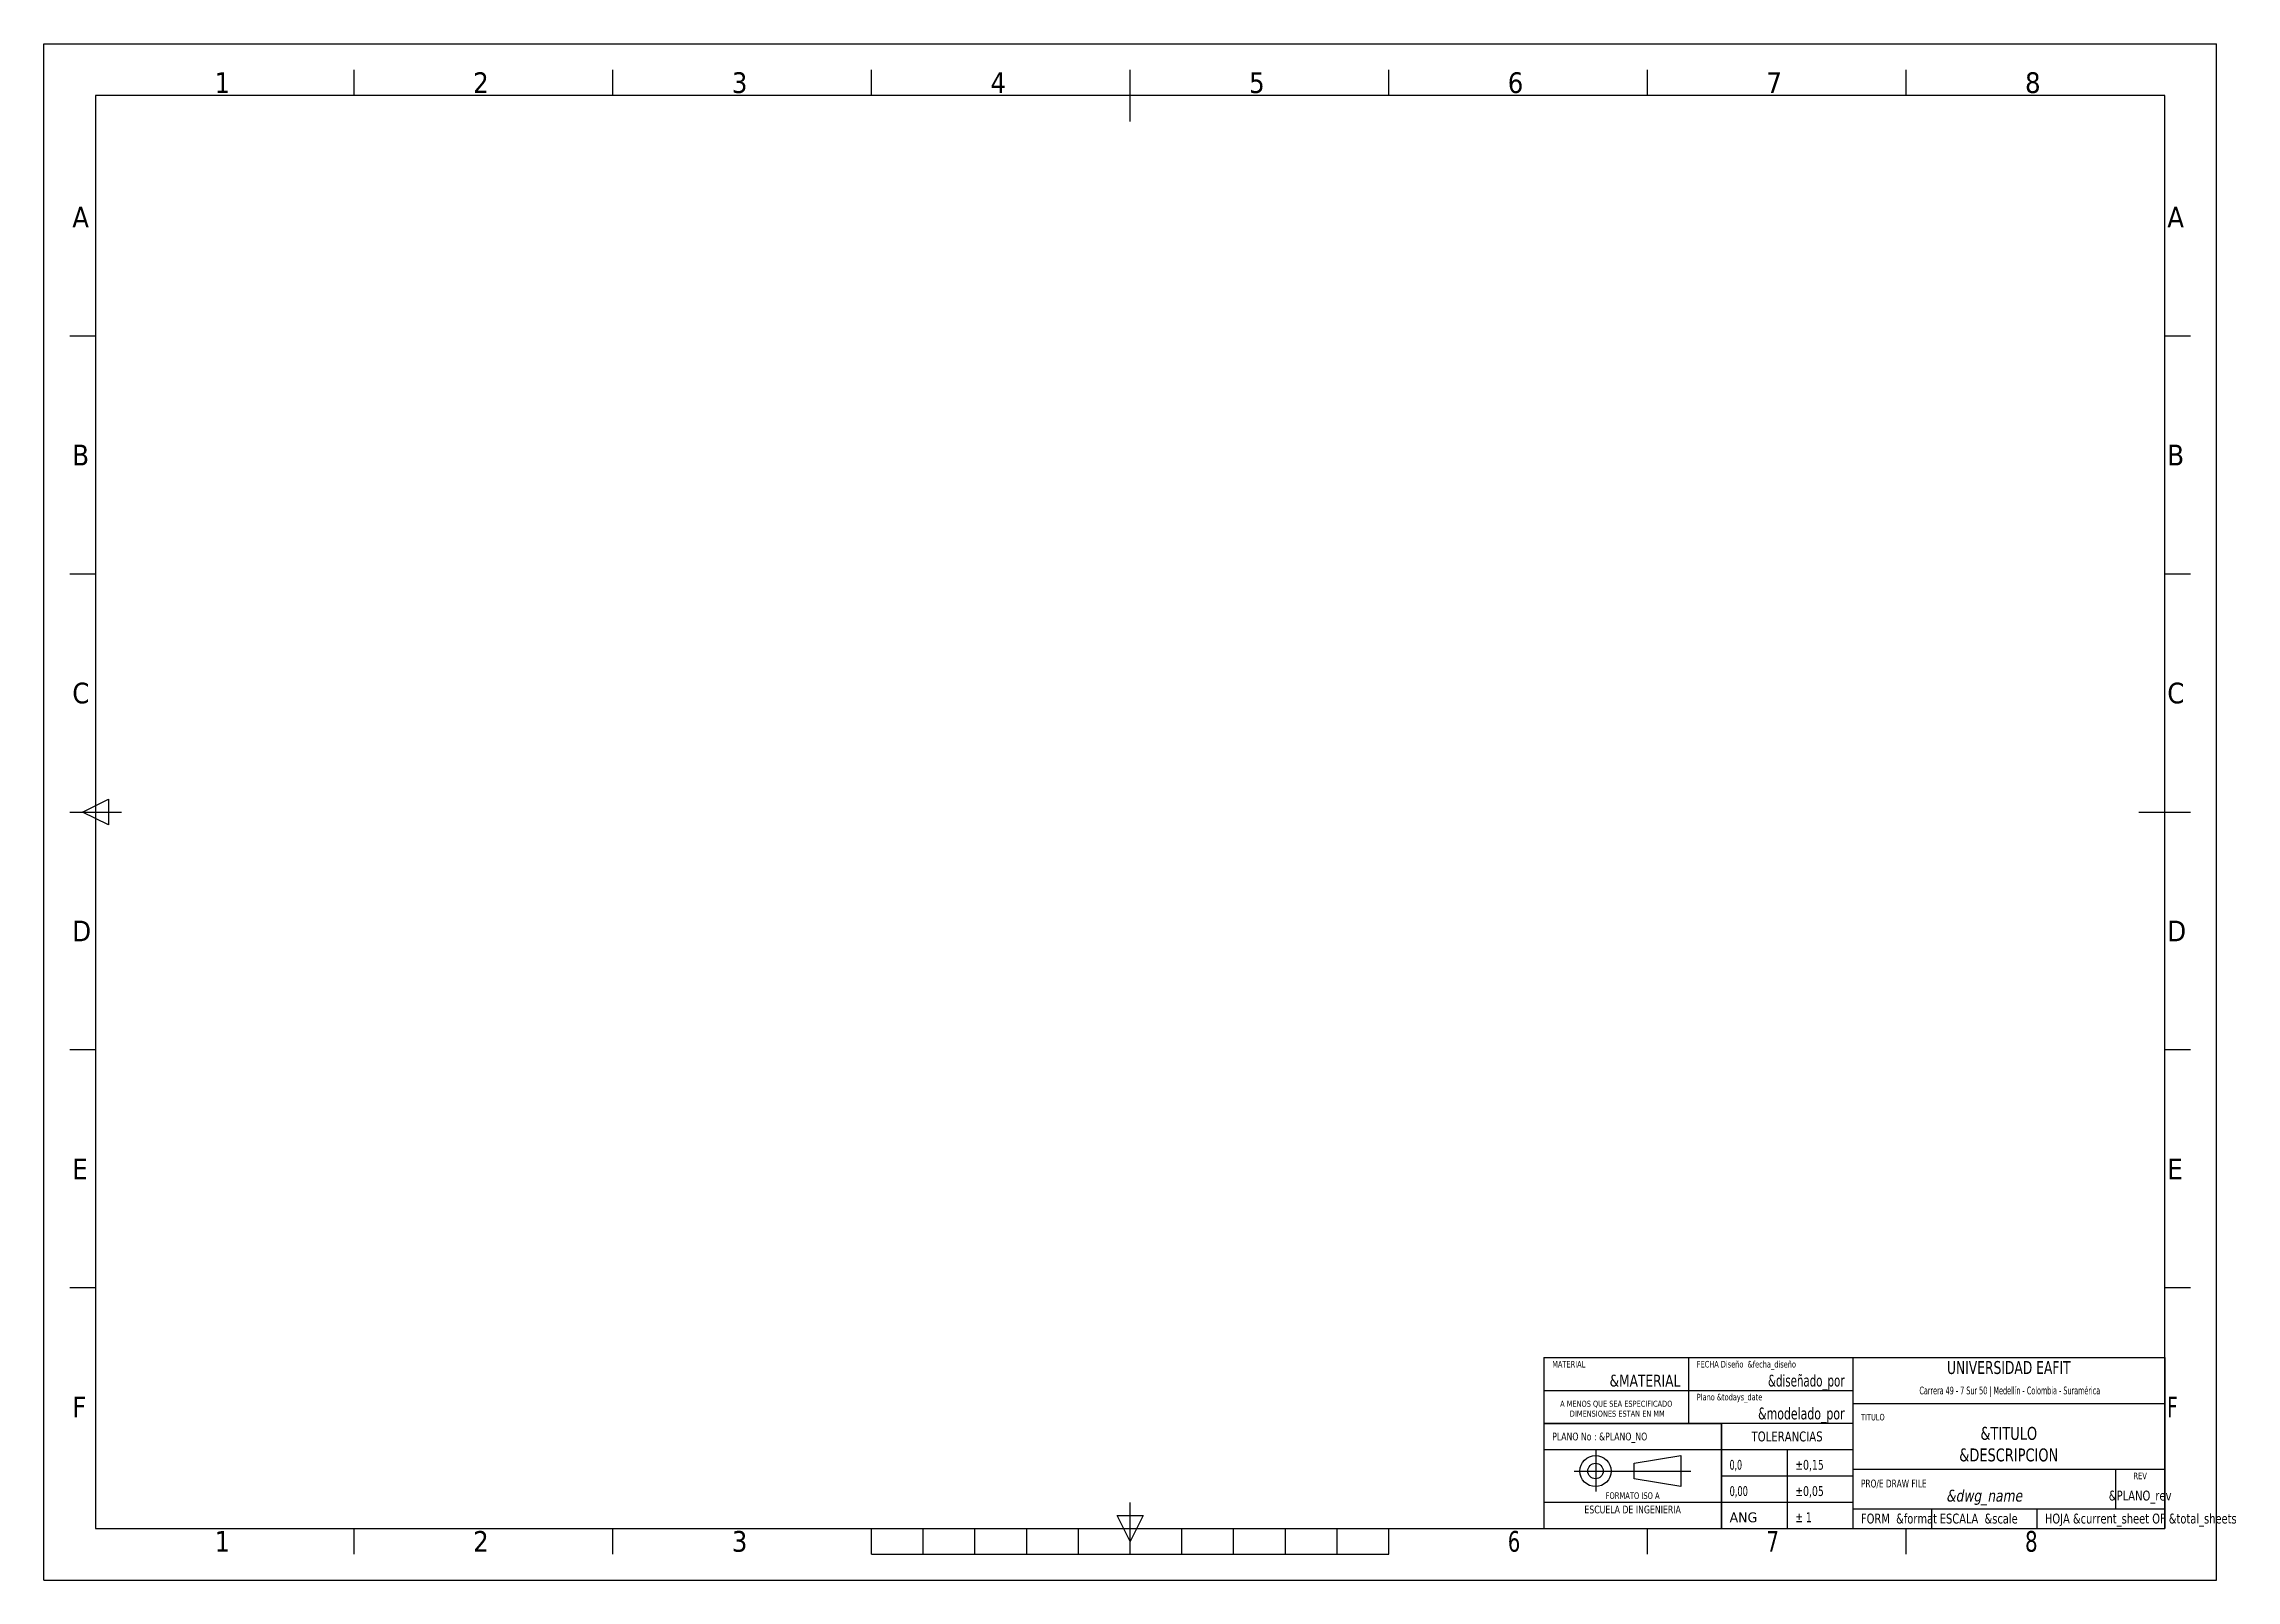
# Model space of a CAD drawing. Header units: millimetres. Extents: x 0 to 424, y 0 to 297.
import ezdxf
from ezdxf.enums import TextEntityAlignment as Align

# ---------------------------------------------------------------- set-up
doc = ezdxf.new("R2010")
doc.units = ezdxf.units.MM
doc.header["$LTSCALE"] = 23.1
doc.layers.get('0').update_dxf_attribs({"linetype": 'CONTINUOUS'})
doc.styles.get("Standard").update_dxf_attribs({"font": 'TAHOMA.TTF', "width": 0.85})
doc.styles.add('TEXTSTYLE_1', font='TAHOMA.TTF', dxfattribs={"width": 0.85})

# ---------------------------------------------------------------- blocks, each defined once
blk = doc.blocks.new('ANSI-SYM_BL0', base_point=(307.11, 21.12))
at = {"linetype": 'Continuous'}
for p, q in [((300.01, 25.12), (300.01, 17.12)), ((307.46, 22.59), (316.46, 24.09)), ((307.46, 19.59), (307.46, 22.59)), ((316.46, 24.09), (316.46, 18.09)), ((295.86, 21.09), (318.36, 21.09)), ((316.46, 18.09), (307.46, 19.59))]:
    blk.add_line(p, q, dxfattribs=at)
for radius in [3, 1.5]:
    blk.add_circle((299.96, 21.09), radius, dxfattribs=at)

msp = doc.modelspace()

# ---------------------------------------------------------------- linework, layer by layer
at = {"color": 7, "linetype": 'Continuous'}
for p, q in [((0, 0), (0, 297)), ((0, 297), (420, 297)), ((420, 0), (420, 297)), ((0, 0), (420, 0))]:
    msp.add_line(p, q, dxfattribs=at)
at = {"color": 6, "linetype": 'Continuous'}
for p, q in [((60, 287), (60, 292)), ((110, 287), (110, 292)), ((160, 287), (160, 292)), ((210, 282), (210, 292)), ((260, 287), (260, 292)), ((310, 287), (310, 292)), ((360, 287), (360, 292)), ((10, 240.5), (5, 240.5)), ((415, 240.5), (410, 240.5)), ((10, 194.5), (5, 194.5)), ((415, 194.5), (410, 194.5)), ((5, 148.5), (15, 148.5)), ((7.5, 148.5), (12.5, 151)), ((12.5, 146), (7.5, 148.5)), ((12.5, 151), (12.5, 146)), ((405, 148.5), (415, 148.5)), ((10, 102.5), (5, 102.5)), ((415, 102.5), (410, 102.5)), ((10, 56.5), (5, 56.5)), ((415, 56.5), (410, 56.5)), ((210, 5), (210, 15)), ((60, 5), (60, 10)), ((110, 5), (110, 10)), ((160, 5), (160, 10)), ((170, 5), (170, 10)), ((180, 5), (180, 10)), ((190, 5), (190, 10)), ((200, 5), (200, 10)), ((207.5, 12.5), (212.5, 12.5)), ((210, 7.5), (207.5, 12.5)), ((212.5, 12.5), (210, 7.5)), ((220, 5), (220, 10)), ((230, 5), (230, 10)), ((240, 5), (240, 10)), ((250, 5), (250, 10)), ((260, 5), (260, 10)), ((160, 5), (260, 5))]:
    msp.add_line(p, q, dxfattribs=at)
at = {"color": 5, "linetype": 'Continuous'}
for p, q in [((10, 287), (10, 10)), ((410, 287), (10, 287)), ((410, 10), (410, 287)), ((10, 10), (410, 10))]:
    msp.add_line(p, q, dxfattribs=at)
at = {"linetype": 'Continuous'}
for p, q in [((290, 43.02), (349.69, 43.02)), ((290, 43.02), (290, 30.32)), ((317.94, 43.02), (317.94, 30.32)), ((349.69, 43.02), (349.69, 30.32)), ((349.69, 43.02), (410.02, 43.02)), ((349.69, 43.02), (349.69, 10)), ((410.02, 43.02), (410.02, 10)), ((290, 36.67), (349.69, 36.67)), ((349.69, 34.13), (410.02, 34.13)), ((289.99, 30.31), (324.28, 30.31)), ((289.99, 30.31), (289.99, 9.99)), ((290, 30.32), (349.69, 30.32)), ((324.28, 30.31), (324.28, 9.99)), ((324.29, 30.32), (349.69, 30.32)), ((324.29, 30.32), (324.29, 10)), ((349.69, 30.32), (349.69, 10)), ((289.99, 25.23), (324.28, 25.23)), ((324.29, 25.24), (349.69, 25.24)), ((336.99, 25.24), (336.99, 10)), ((349.69, 21.43), (410.02, 21.43)), ((400.49, 21.43), (400.49, 13.81)), ((324.29, 20.16), (349.69, 20.16)), ((289.99, 15.07), (324.28, 15.07)), ((324.29, 15.08), (349.69, 15.08)), ((349.69, 13.81), (410.02, 13.81)), ((364.93, 13.81), (364.93, 10)), ((385.25, 13.81), (385.25, 10)), ((289.99, 9.99), (324.28, 9.99)), ((310, 5), (310, 10)), ((324.29, 10), (349.69, 10)), ((349.69, 10), (410.02, 10)), ((360, 5), (360, 10))]:
    msp.add_line(p, q, dxfattribs=at)

# ---------------------------------------------------------------- block references
msp.add_blockref('ANSI-SYM_BL0', (307.11, 21.12), dxfattribs=at)

# ---------------------------------------------------------------- texts
at = {"color": 6, "linetype": 'Continuous', "oblique": 0}
for s, p in [('1', (33, 287.5)), ('2', (83, 287.5)), ('3', (133, 287.5)), ('4', (183, 287.5)), ('5', (233, 287.5)), ('6', (283, 287.5)), ('7', (333, 287.5)), ('8', (383, 287.5)), ('A', (5.5, 261.5)), ('A', (410.5, 261.5)), ('B', (5.5, 215.5)), ('B', (410.5, 215.5)), ('C', (5.5, 169.5)), ('C', (410.5, 169.5)), ('D', (5.5, 123.5)), ('D', (410.5, 123.5)), ('E', (5.5, 77.5)), ('E', (410.5, 77.5)), ('F', (5.5, 31.5)), ('1', (33, 5.5)), ('2', (83, 5.5)), ('3', (133, 5.5))]:
    msp.add_text(s, height=4, dxfattribs=at).set_placement(p)
at = {"linetype": 'Continuous', "style": 'TEXTSTYLE_1'}
for s, height, width, p in [('MATERIAL', 1.27, 0.851074, (291.59, 41.11)), ('TITULO', 1.27, 0.85026, (351.28, 30.88)), ('0,0', 1.905, 0.674479, (325.88, 21.35)), ('%%p0,15', 1.905, 0.79974, (338.58, 21.35)), ('0,00', 1.905, 0.708008, (325.88, 16.27)), ('%%p0,05', 1.905, 0.79974, (338.58, 16.27)), ('PRO/E DRAW FILE', 1.524, 0.794271, (351.28, 17.92)), ('ANG', 1.905, 1.079427, (325.88, 11.19)), ('%%p 1', 1.905, 0.793837, (338.58, 11.19))]:
    msp.add_text(s, height=height, dxfattribs=dict(at, width=width)).set_placement(p)
for s, height, width, p in [('UNIVERSIDAD EAFIT', 2.5, 0.805607, (379.85, 39.86)), (' Carrera 49 - 7 Sur 50 | Medell%%237n - Colombia - Suram%%233rica', 1.5, 0.634526, (379.85, 35.92)), ('TOLERANCIAS', 1.905, 0.869318, (336.99, 26.83)), ('FORMATO ISO A', 1.27, 0.866587, (307.14, 15.71)), ('&PLANO_rev', 1.905, 0.859375, (405.25, 15.4)), ('REV', 1.27, 0.864583, (405.25, 19.52))]:
    msp.add_text(s, height=height, dxfattribs=dict(at, width=width)).set_placement(p, align=Align.CENTER)
for s, width, p in [('&MATERIAL', 0.873698, (316.35, 37.43)), ('&dise%%241ado_por', 0.733474, (348.1, 37.43)), ('&modelado_por', 0.783353, (348.1, 31.08))]:
    msp.add_text(s, height=2.286, dxfattribs=dict(at, width=width)).set_placement(p, align=Align.RIGHT)
at = {"linetype": 'Continuous', "style": 'TEXTSTYLE_1', "oblique": 0}
for s, width, p in [('F', 0.730469, (410.5, 31.5)), ('7', 0.808594, (333, 5.5)), ('8', 0.808594, (383, 5.5))]:
    msp.add_text(s, height=4, dxfattribs=dict(at, width=width)).set_placement(p)
at = {"linetype": 'Continuous', "style": 'TEXTSTYLE_1', "oblique": 10, "width": 0.87934}
msp.add_text('&dwg_name', height=2.286, dxfattribs=at).set_placement((375.09, 15.19), align=Align.CENTER)
at = {"color": 6, "linetype": 'Continuous', "style": 'TEXTSTYLE_1', "oblique": 0, "width": 0.808594}
msp.add_text('6', height=4, dxfattribs=at).set_placement((283, 5.5))
at = {"linetype": 'Continuous', "style": 'TEXTSTYLE_1'}
for s, insert, char_height, width, attachment_point in [('FECHA Diseño  &fecha_diseño', (319.53, 42.38), 1.27, 24.7352, 1), ('A MENOS QUE SEA ESPECIFICADO\\P DIMENSIONES ESTAN EN MM', (303.97, 34.68), 1.15, 26.477, 2), ('Plano &todays_date', (319.53, 36.03), 1.27, 15.746, 1), ('&TITULO\\P&DESCRIPCION', (379.85, 29.63), 2.5, 26.1328, 2), ('PLANO No : &PLANO_NO', (291.58, 28.52), 1.5, 26.127, 1), ('ESCUELA DE INGENIERIA ', (307.14, 14.41), 1.5, 24.5566, 2), ('FORM  &format', (351.28, 12.86), 1.905, 19.1021, 1), ('ESCALA  &scale', (366.52, 12.86), 1.905, 19.2137, 1), ('HOJA &current_sheet OF &total_sheets', (386.84, 12.86), 1.905, 47.0074, 1)]:
    msp.add_mtext(s, dxfattribs=dict(at, insert=insert, char_height=char_height, width=width, attachment_point=attachment_point))

doc.saveas('drawing.dxf')
